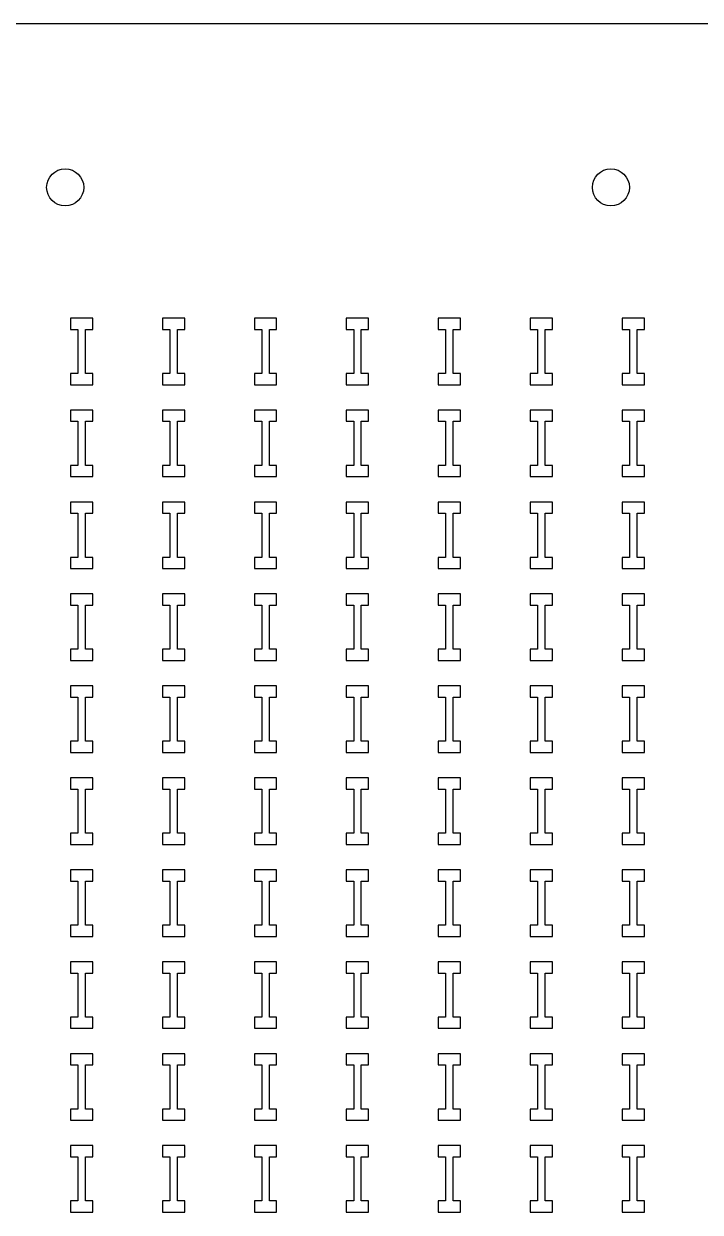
# Model space of a CAD drawing. Header units: inches. Extents: x 0 to 94.5, y 0 to 82.7.
# Drawn here: x 23.77 to 29.5, y 72.61 to 82.68 of the extents above; entities that cross this region are included whole.
import ezdxf

# ---------------------------------------------------------------- set-up
doc = ezdxf.new("R2010")
doc.units = ezdxf.units.IN
doc.layers.add('red', color=1, linetype='CONTINUOUS')

msp = doc.modelspace()

# ---------------------------------------------------------------- linework, layer by layer
for p, q in [((24.356, 80.183), (24.167, 80.183)), ((24.167, 80.183), (24.167, 80.088)), ((24.356, 80.088), (24.356, 80.183)), ((25.135, 80.183), (24.946, 80.183)), ((24.946, 80.183), (24.946, 80.088)), ((25.135, 80.088), (25.135, 80.183)), ((25.914, 80.183), (25.725, 80.183)), ((25.725, 80.183), (25.725, 80.088)), ((25.914, 80.088), (25.914, 80.183)), ((26.693, 80.183), (26.504, 80.183)), ((26.504, 80.183), (26.504, 80.088)), ((26.693, 80.088), (26.693, 80.183)), ((27.472, 80.183), (27.283, 80.183)), ((27.283, 80.183), (27.283, 80.088)), ((27.472, 80.088), (27.472, 80.183)), ((28.251, 80.183), (28.062, 80.183)), ((28.062, 80.183), (28.062, 80.088)), ((28.251, 80.088), (28.251, 80.183)), ((29.03, 80.183), (28.841, 80.183)), ((28.841, 80.183), (28.841, 80.088)), ((29.03, 80.088), (29.03, 80.183)), ((24.167, 80.088), (24.23, 80.088)), ((24.23, 80.088), (24.23, 79.714)), ((24.294, 80.088), (24.356, 80.088)), ((24.294, 79.714), (24.294, 80.088)), ((24.946, 80.088), (25.009, 80.088)), ((25.009, 80.088), (25.009, 79.714)), ((25.073, 80.088), (25.135, 80.088)), ((25.073, 79.714), (25.073, 80.088)), ((25.725, 80.088), (25.788, 80.088)), ((25.788, 80.088), (25.788, 79.714)), ((25.852, 80.088), (25.914, 80.088)), ((25.852, 79.714), (25.852, 80.088)), ((26.504, 80.088), (26.567, 80.088)), ((26.567, 80.088), (26.567, 79.714)), ((26.631, 80.088), (26.693, 80.088)), ((26.631, 79.714), (26.631, 80.088)), ((27.283, 80.088), (27.346, 80.088)), ((27.346, 80.088), (27.346, 79.714)), ((27.41, 80.088), (27.472, 80.088)), ((27.41, 79.714), (27.41, 80.088)), ((28.062, 80.088), (28.125, 80.088)), ((28.125, 80.088), (28.125, 79.714)), ((28.189, 80.088), (28.251, 80.088)), ((28.189, 79.714), (28.189, 80.088)), ((28.841, 80.088), (28.904, 80.088)), ((28.904, 80.088), (28.904, 79.714)), ((28.968, 80.088), (29.03, 80.088)), ((28.968, 79.714), (28.968, 80.088)), ((24.23, 79.714), (24.167, 79.714)), ((24.167, 79.714), (24.167, 79.619)), ((24.356, 79.714), (24.294, 79.714)), ((24.356, 79.619), (24.356, 79.714)), ((25.009, 79.714), (24.946, 79.714)), ((24.946, 79.714), (24.946, 79.619)), ((25.135, 79.714), (25.073, 79.714)), ((25.135, 79.619), (25.135, 79.714)), ((25.788, 79.714), (25.725, 79.714)), ((25.725, 79.714), (25.725, 79.619)), ((25.914, 79.714), (25.852, 79.714)), ((25.914, 79.619), (25.914, 79.714)), ((26.567, 79.714), (26.504, 79.714)), ((26.504, 79.714), (26.504, 79.619)), ((26.693, 79.714), (26.631, 79.714)), ((26.693, 79.619), (26.693, 79.714)), ((27.346, 79.714), (27.283, 79.714)), ((27.283, 79.714), (27.283, 79.619)), ((27.472, 79.714), (27.41, 79.714)), ((27.472, 79.619), (27.472, 79.714)), ((28.125, 79.714), (28.062, 79.714)), ((28.062, 79.714), (28.062, 79.619)), ((28.251, 79.714), (28.189, 79.714)), ((28.251, 79.619), (28.251, 79.714)), ((28.904, 79.714), (28.841, 79.714)), ((28.841, 79.714), (28.841, 79.619)), ((29.03, 79.714), (28.968, 79.714)), ((29.03, 79.619), (29.03, 79.714)), ((24.167, 79.619), (24.356, 79.619)), ((24.946, 79.619), (25.135, 79.619)), ((25.725, 79.619), (25.914, 79.619)), ((26.504, 79.619), (26.693, 79.619)), ((27.283, 79.619), (27.472, 79.619)), ((28.062, 79.619), (28.251, 79.619)), ((28.841, 79.619), (29.03, 79.619)), ((24.356, 79.404), (24.167, 79.404)), ((24.167, 79.404), (24.167, 79.309)), ((24.356, 79.309), (24.356, 79.404)), ((25.135, 79.404), (24.946, 79.404)), ((24.946, 79.404), (24.946, 79.309)), ((25.135, 79.309), (25.135, 79.404)), ((25.914, 79.404), (25.725, 79.404)), ((25.725, 79.404), (25.725, 79.309)), ((25.914, 79.309), (25.914, 79.404)), ((26.693, 79.404), (26.504, 79.404)), ((26.504, 79.404), (26.504, 79.309)), ((26.693, 79.309), (26.693, 79.404)), ((27.472, 79.404), (27.283, 79.404)), ((27.283, 79.404), (27.283, 79.309)), ((27.472, 79.309), (27.472, 79.404)), ((28.251, 79.404), (28.062, 79.404)), ((28.062, 79.404), (28.062, 79.309)), ((28.251, 79.309), (28.251, 79.404)), ((29.03, 79.404), (28.841, 79.404)), ((28.841, 79.404), (28.841, 79.309)), ((29.03, 79.309), (29.03, 79.404)), ((24.167, 79.309), (24.23, 79.309)), ((24.23, 79.309), (24.23, 78.935)), ((24.294, 79.309), (24.356, 79.309)), ((24.294, 78.935), (24.294, 79.309)), ((24.946, 79.309), (25.009, 79.309)), ((25.009, 79.309), (25.009, 78.935)), ((25.073, 79.309), (25.135, 79.309)), ((25.073, 78.935), (25.073, 79.309)), ((25.725, 79.309), (25.788, 79.309)), ((25.788, 79.309), (25.788, 78.935)), ((25.852, 79.309), (25.914, 79.309)), ((25.852, 78.935), (25.852, 79.309)), ((26.504, 79.309), (26.567, 79.309)), ((26.567, 79.309), (26.567, 78.935)), ((26.631, 79.309), (26.693, 79.309)), ((26.631, 78.935), (26.631, 79.309)), ((27.283, 79.309), (27.346, 79.309)), ((27.346, 79.309), (27.346, 78.935)), ((27.41, 79.309), (27.472, 79.309)), ((27.41, 78.935), (27.41, 79.309)), ((28.062, 79.309), (28.125, 79.309)), ((28.125, 79.309), (28.125, 78.935)), ((28.189, 79.309), (28.251, 79.309)), ((28.189, 78.935), (28.189, 79.309)), ((28.841, 79.309), (28.904, 79.309)), ((28.904, 79.309), (28.904, 78.935)), ((28.968, 79.309), (29.03, 79.309)), ((28.968, 78.935), (28.968, 79.309)), ((24.23, 78.935), (24.167, 78.935)), ((24.167, 78.935), (24.167, 78.84)), ((24.356, 78.935), (24.294, 78.935)), ((24.356, 78.84), (24.356, 78.935)), ((25.009, 78.935), (24.946, 78.935)), ((24.946, 78.935), (24.946, 78.84)), ((25.135, 78.935), (25.073, 78.935)), ((25.135, 78.84), (25.135, 78.935)), ((25.788, 78.935), (25.725, 78.935)), ((25.725, 78.935), (25.725, 78.84)), ((25.914, 78.935), (25.852, 78.935)), ((25.914, 78.84), (25.914, 78.935)), ((26.567, 78.935), (26.504, 78.935)), ((26.504, 78.935), (26.504, 78.84)), ((26.693, 78.935), (26.631, 78.935)), ((26.693, 78.84), (26.693, 78.935)), ((27.346, 78.935), (27.283, 78.935)), ((27.283, 78.935), (27.283, 78.84)), ((27.472, 78.935), (27.41, 78.935)), ((27.472, 78.84), (27.472, 78.935)), ((28.125, 78.935), (28.062, 78.935)), ((28.062, 78.935), (28.062, 78.84)), ((28.251, 78.935), (28.189, 78.935)), ((28.251, 78.84), (28.251, 78.935)), ((28.904, 78.935), (28.841, 78.935)), ((28.841, 78.935), (28.841, 78.84)), ((29.03, 78.935), (28.968, 78.935)), ((29.03, 78.84), (29.03, 78.935)), ((24.167, 78.84), (24.356, 78.84)), ((24.946, 78.84), (25.135, 78.84)), ((25.725, 78.84), (25.914, 78.84)), ((26.504, 78.84), (26.693, 78.84)), ((27.283, 78.84), (27.472, 78.84)), ((28.062, 78.84), (28.251, 78.84)), ((28.841, 78.84), (29.03, 78.84)), ((24.356, 78.625), (24.167, 78.625)), ((24.167, 78.625), (24.167, 78.53)), ((24.356, 78.53), (24.356, 78.625)), ((25.135, 78.625), (24.946, 78.625)), ((24.946, 78.625), (24.946, 78.53)), ((25.135, 78.53), (25.135, 78.625)), ((25.914, 78.625), (25.725, 78.625)), ((25.725, 78.625), (25.725, 78.53)), ((25.914, 78.53), (25.914, 78.625)), ((26.693, 78.625), (26.504, 78.625)), ((26.504, 78.625), (26.504, 78.53)), ((26.693, 78.53), (26.693, 78.625)), ((27.472, 78.625), (27.283, 78.625)), ((27.283, 78.625), (27.283, 78.53)), ((27.472, 78.53), (27.472, 78.625)), ((28.251, 78.625), (28.062, 78.625)), ((28.062, 78.625), (28.062, 78.53)), ((28.251, 78.53), (28.251, 78.625)), ((29.03, 78.625), (28.841, 78.625)), ((28.841, 78.625), (28.841, 78.53)), ((29.03, 78.53), (29.03, 78.625)), ((24.167, 78.53), (24.23, 78.53)), ((24.23, 78.53), (24.23, 78.156)), ((24.294, 78.53), (24.356, 78.53)), ((24.294, 78.156), (24.294, 78.53)), ((24.946, 78.53), (25.009, 78.53)), ((25.009, 78.53), (25.009, 78.156)), ((25.073, 78.53), (25.135, 78.53)), ((25.073, 78.156), (25.073, 78.53)), ((25.725, 78.53), (25.788, 78.53)), ((25.788, 78.53), (25.788, 78.156)), ((25.852, 78.53), (25.914, 78.53)), ((25.852, 78.156), (25.852, 78.53)), ((26.504, 78.53), (26.567, 78.53)), ((26.567, 78.53), (26.567, 78.156)), ((26.631, 78.53), (26.693, 78.53)), ((26.631, 78.156), (26.631, 78.53)), ((27.283, 78.53), (27.346, 78.53)), ((27.346, 78.53), (27.346, 78.156)), ((27.41, 78.53), (27.472, 78.53)), ((27.41, 78.156), (27.41, 78.53)), ((28.062, 78.53), (28.125, 78.53)), ((28.125, 78.53), (28.125, 78.156)), ((28.189, 78.53), (28.251, 78.53)), ((28.189, 78.156), (28.189, 78.53)), ((28.841, 78.53), (28.904, 78.53)), ((28.904, 78.53), (28.904, 78.156)), ((28.968, 78.53), (29.03, 78.53)), ((28.968, 78.156), (28.968, 78.53)), ((24.23, 78.156), (24.167, 78.156)), ((24.167, 78.156), (24.167, 78.061)), ((24.356, 78.156), (24.294, 78.156)), ((24.356, 78.061), (24.356, 78.156)), ((25.009, 78.156), (24.946, 78.156)), ((24.946, 78.156), (24.946, 78.061)), ((25.135, 78.156), (25.073, 78.156)), ((25.135, 78.061), (25.135, 78.156)), ((25.788, 78.156), (25.725, 78.156)), ((25.725, 78.156), (25.725, 78.061)), ((25.914, 78.156), (25.852, 78.156)), ((25.914, 78.061), (25.914, 78.156)), ((26.567, 78.156), (26.504, 78.156)), ((26.504, 78.156), (26.504, 78.061)), ((26.693, 78.156), (26.631, 78.156)), ((26.693, 78.061), (26.693, 78.156)), ((27.346, 78.156), (27.283, 78.156)), ((27.283, 78.156), (27.283, 78.061)), ((27.472, 78.156), (27.41, 78.156)), ((27.472, 78.061), (27.472, 78.156)), ((28.125, 78.156), (28.062, 78.156)), ((28.062, 78.156), (28.062, 78.061)), ((28.251, 78.156), (28.189, 78.156)), ((28.251, 78.061), (28.251, 78.156)), ((28.904, 78.156), (28.841, 78.156)), ((28.841, 78.156), (28.841, 78.061)), ((29.03, 78.156), (28.968, 78.156)), ((29.03, 78.061), (29.03, 78.156)), ((24.167, 78.061), (24.356, 78.061)), ((24.946, 78.061), (25.135, 78.061)), ((25.725, 78.061), (25.914, 78.061)), ((26.504, 78.061), (26.693, 78.061)), ((27.283, 78.061), (27.472, 78.061)), ((28.062, 78.061), (28.251, 78.061)), ((28.841, 78.061), (29.03, 78.061)), ((24.356, 77.846), (24.167, 77.846)), ((24.167, 77.846), (24.167, 77.751)), ((24.356, 77.751), (24.356, 77.846)), ((25.135, 77.846), (24.946, 77.846)), ((24.946, 77.846), (24.946, 77.751)), ((25.135, 77.751), (25.135, 77.846)), ((25.914, 77.846), (25.725, 77.846)), ((25.725, 77.846), (25.725, 77.751)), ((25.914, 77.751), (25.914, 77.846)), ((26.693, 77.846), (26.504, 77.846)), ((26.504, 77.846), (26.504, 77.751)), ((26.693, 77.751), (26.693, 77.846)), ((27.472, 77.846), (27.283, 77.846)), ((27.283, 77.846), (27.283, 77.751)), ((27.472, 77.751), (27.472, 77.846)), ((28.251, 77.846), (28.062, 77.846)), ((28.062, 77.846), (28.062, 77.751)), ((28.251, 77.751), (28.251, 77.846)), ((29.03, 77.846), (28.841, 77.846)), ((28.841, 77.846), (28.841, 77.751)), ((29.03, 77.751), (29.03, 77.846)), ((24.167, 77.751), (24.23, 77.751)), ((24.23, 77.751), (24.23, 77.377)), ((24.294, 77.751), (24.356, 77.751)), ((24.294, 77.377), (24.294, 77.751)), ((24.946, 77.751), (25.009, 77.751)), ((25.009, 77.751), (25.009, 77.377)), ((25.073, 77.751), (25.135, 77.751)), ((25.073, 77.377), (25.073, 77.751)), ((25.725, 77.751), (25.788, 77.751)), ((25.788, 77.751), (25.788, 77.377)), ((25.852, 77.751), (25.914, 77.751)), ((25.852, 77.377), (25.852, 77.751)), ((26.504, 77.751), (26.567, 77.751)), ((26.567, 77.751), (26.567, 77.377)), ((26.631, 77.751), (26.693, 77.751)), ((26.631, 77.377), (26.631, 77.751)), ((27.283, 77.751), (27.346, 77.751)), ((27.346, 77.751), (27.346, 77.377)), ((27.41, 77.751), (27.472, 77.751)), ((27.41, 77.377), (27.41, 77.751)), ((28.062, 77.751), (28.125, 77.751)), ((28.125, 77.751), (28.125, 77.377)), ((28.189, 77.751), (28.251, 77.751)), ((28.189, 77.377), (28.189, 77.751)), ((28.841, 77.751), (28.904, 77.751)), ((28.904, 77.751), (28.904, 77.377)), ((28.968, 77.751), (29.03, 77.751)), ((28.968, 77.377), (28.968, 77.751)), ((24.23, 77.377), (24.167, 77.377)), ((24.167, 77.377), (24.167, 77.282)), ((24.356, 77.377), (24.294, 77.377)), ((24.356, 77.282), (24.356, 77.377)), ((25.009, 77.377), (24.946, 77.377)), ((24.946, 77.377), (24.946, 77.282)), ((25.135, 77.377), (25.073, 77.377)), ((25.135, 77.282), (25.135, 77.377)), ((25.788, 77.377), (25.725, 77.377)), ((25.725, 77.377), (25.725, 77.282)), ((25.914, 77.377), (25.852, 77.377)), ((25.914, 77.282), (25.914, 77.377)), ((26.567, 77.377), (26.504, 77.377)), ((26.504, 77.377), (26.504, 77.282)), ((26.693, 77.377), (26.631, 77.377)), ((26.693, 77.282), (26.693, 77.377)), ((27.346, 77.377), (27.283, 77.377)), ((27.283, 77.377), (27.283, 77.282)), ((27.472, 77.377), (27.41, 77.377)), ((27.472, 77.282), (27.472, 77.377)), ((28.125, 77.377), (28.062, 77.377)), ((28.062, 77.377), (28.062, 77.282)), ((28.251, 77.377), (28.189, 77.377)), ((28.251, 77.282), (28.251, 77.377)), ((28.904, 77.377), (28.841, 77.377)), ((28.841, 77.377), (28.841, 77.282)), ((29.03, 77.377), (28.968, 77.377)), ((29.03, 77.282), (29.03, 77.377)), ((24.167, 77.282), (24.356, 77.282)), ((24.946, 77.282), (25.135, 77.282)), ((25.725, 77.282), (25.914, 77.282)), ((26.504, 77.282), (26.693, 77.282)), ((27.283, 77.282), (27.472, 77.282)), ((28.062, 77.282), (28.251, 77.282)), ((28.841, 77.282), (29.03, 77.282)), ((24.356, 77.067), (24.167, 77.067)), ((24.167, 77.067), (24.167, 76.972)), ((24.356, 76.972), (24.356, 77.067)), ((25.135, 77.067), (24.946, 77.067)), ((24.946, 77.067), (24.946, 76.972)), ((25.135, 76.972), (25.135, 77.067)), ((25.914, 77.067), (25.725, 77.067)), ((25.725, 77.067), (25.725, 76.972)), ((25.914, 76.972), (25.914, 77.067)), ((26.693, 77.067), (26.504, 77.067)), ((26.504, 77.067), (26.504, 76.972)), ((26.693, 76.972), (26.693, 77.067)), ((27.472, 77.067), (27.283, 77.067)), ((27.283, 77.067), (27.283, 76.972)), ((27.472, 76.972), (27.472, 77.067)), ((28.251, 77.067), (28.062, 77.067)), ((28.062, 77.067), (28.062, 76.972)), ((28.251, 76.972), (28.251, 77.067)), ((29.03, 77.067), (28.841, 77.067)), ((28.841, 77.067), (28.841, 76.972)), ((29.03, 76.972), (29.03, 77.067)), ((24.167, 76.972), (24.23, 76.972)), ((24.23, 76.972), (24.23, 76.598)), ((24.294, 76.972), (24.356, 76.972)), ((24.294, 76.598), (24.294, 76.972)), ((24.946, 76.972), (25.009, 76.972)), ((25.009, 76.972), (25.009, 76.598)), ((25.073, 76.972), (25.135, 76.972)), ((25.073, 76.598), (25.073, 76.972)), ((25.725, 76.972), (25.788, 76.972)), ((25.788, 76.972), (25.788, 76.598)), ((25.852, 76.972), (25.914, 76.972)), ((25.852, 76.598), (25.852, 76.972)), ((26.504, 76.972), (26.567, 76.972)), ((26.567, 76.972), (26.567, 76.598)), ((26.631, 76.972), (26.693, 76.972)), ((26.631, 76.598), (26.631, 76.972)), ((27.283, 76.972), (27.346, 76.972)), ((27.346, 76.972), (27.346, 76.598)), ((27.41, 76.972), (27.472, 76.972)), ((27.41, 76.598), (27.41, 76.972)), ((28.062, 76.972), (28.125, 76.972)), ((28.125, 76.972), (28.125, 76.598)), ((28.189, 76.972), (28.251, 76.972)), ((28.189, 76.598), (28.189, 76.972)), ((28.841, 76.972), (28.904, 76.972)), ((28.904, 76.972), (28.904, 76.598)), ((28.968, 76.972), (29.03, 76.972)), ((28.968, 76.598), (28.968, 76.972)), ((24.23, 76.598), (24.167, 76.598)), ((24.167, 76.598), (24.167, 76.503)), ((24.356, 76.598), (24.294, 76.598)), ((24.356, 76.503), (24.356, 76.598)), ((25.009, 76.598), (24.946, 76.598)), ((24.946, 76.598), (24.946, 76.503)), ((25.135, 76.598), (25.073, 76.598)), ((25.135, 76.503), (25.135, 76.598)), ((25.788, 76.598), (25.725, 76.598)), ((25.725, 76.598), (25.725, 76.503)), ((25.914, 76.598), (25.852, 76.598)), ((25.914, 76.503), (25.914, 76.598)), ((26.567, 76.598), (26.504, 76.598)), ((26.504, 76.598), (26.504, 76.503)), ((26.693, 76.598), (26.631, 76.598)), ((26.693, 76.503), (26.693, 76.598)), ((27.346, 76.598), (27.283, 76.598)), ((27.283, 76.598), (27.283, 76.503)), ((27.472, 76.598), (27.41, 76.598)), ((27.472, 76.503), (27.472, 76.598)), ((28.125, 76.598), (28.062, 76.598)), ((28.062, 76.598), (28.062, 76.503)), ((28.251, 76.598), (28.189, 76.598)), ((28.251, 76.503), (28.251, 76.598)), ((28.904, 76.598), (28.841, 76.598)), ((28.841, 76.598), (28.841, 76.503)), ((29.03, 76.598), (28.968, 76.598)), ((29.03, 76.503), (29.03, 76.598)), ((24.167, 76.503), (24.356, 76.503)), ((24.946, 76.503), (25.135, 76.503)), ((25.725, 76.503), (25.914, 76.503)), ((26.504, 76.503), (26.693, 76.503)), ((27.283, 76.503), (27.472, 76.503)), ((28.062, 76.503), (28.251, 76.503)), ((28.841, 76.503), (29.03, 76.503)), ((24.356, 76.288), (24.167, 76.288)), ((24.167, 76.288), (24.167, 76.193)), ((24.356, 76.193), (24.356, 76.288)), ((25.135, 76.288), (24.946, 76.288)), ((24.946, 76.288), (24.946, 76.193)), ((25.135, 76.193), (25.135, 76.288)), ((25.914, 76.288), (25.725, 76.288)), ((25.725, 76.288), (25.725, 76.193)), ((25.914, 76.193), (25.914, 76.288)), ((26.693, 76.288), (26.504, 76.288)), ((26.504, 76.288), (26.504, 76.193)), ((26.693, 76.193), (26.693, 76.288)), ((27.472, 76.288), (27.283, 76.288)), ((27.283, 76.288), (27.283, 76.193)), ((27.472, 76.193), (27.472, 76.288)), ((28.251, 76.288), (28.062, 76.288)), ((28.062, 76.288), (28.062, 76.193)), ((28.251, 76.193), (28.251, 76.288)), ((29.03, 76.288), (28.841, 76.288)), ((28.841, 76.288), (28.841, 76.193)), ((29.03, 76.193), (29.03, 76.288)), ((24.167, 76.193), (24.23, 76.193)), ((24.23, 76.193), (24.23, 75.819)), ((24.294, 76.193), (24.356, 76.193)), ((24.294, 75.819), (24.294, 76.193)), ((24.946, 76.193), (25.009, 76.193)), ((25.009, 76.193), (25.009, 75.819)), ((25.073, 76.193), (25.135, 76.193)), ((25.073, 75.819), (25.073, 76.193)), ((25.725, 76.193), (25.788, 76.193)), ((25.788, 76.193), (25.788, 75.819)), ((25.852, 76.193), (25.914, 76.193)), ((25.852, 75.819), (25.852, 76.193)), ((26.504, 76.193), (26.567, 76.193)), ((26.567, 76.193), (26.567, 75.819)), ((26.631, 76.193), (26.693, 76.193)), ((26.631, 75.819), (26.631, 76.193)), ((27.283, 76.193), (27.346, 76.193)), ((27.346, 76.193), (27.346, 75.819)), ((27.41, 76.193), (27.472, 76.193)), ((27.41, 75.819), (27.41, 76.193)), ((28.062, 76.193), (28.125, 76.193)), ((28.125, 76.193), (28.125, 75.819)), ((28.189, 76.193), (28.251, 76.193)), ((28.189, 75.819), (28.189, 76.193)), ((28.841, 76.193), (28.904, 76.193)), ((28.904, 76.193), (28.904, 75.819)), ((28.968, 76.193), (29.03, 76.193)), ((28.968, 75.819), (28.968, 76.193)), ((24.23, 75.819), (24.167, 75.819)), ((24.167, 75.819), (24.167, 75.724)), ((24.167, 75.724), (24.356, 75.724)), ((24.356, 75.819), (24.294, 75.819)), ((24.356, 75.724), (24.356, 75.819)), ((25.009, 75.819), (24.946, 75.819)), ((24.946, 75.819), (24.946, 75.724)), ((24.946, 75.724), (25.135, 75.724)), ((25.135, 75.819), (25.073, 75.819)), ((25.135, 75.724), (25.135, 75.819)), ((25.788, 75.819), (25.725, 75.819)), ((25.725, 75.819), (25.725, 75.724)), ((25.725, 75.724), (25.914, 75.724)), ((25.914, 75.819), (25.852, 75.819)), ((25.914, 75.724), (25.914, 75.819)), ((26.567, 75.819), (26.504, 75.819)), ((26.504, 75.819), (26.504, 75.724)), ((26.504, 75.724), (26.693, 75.724)), ((26.693, 75.819), (26.631, 75.819)), ((26.693, 75.724), (26.693, 75.819)), ((27.346, 75.819), (27.283, 75.819)), ((27.283, 75.819), (27.283, 75.724)), ((27.283, 75.724), (27.472, 75.724)), ((27.472, 75.819), (27.41, 75.819)), ((27.472, 75.724), (27.472, 75.819)), ((28.125, 75.819), (28.062, 75.819)), ((28.062, 75.819), (28.062, 75.724)), ((28.062, 75.724), (28.251, 75.724)), ((28.251, 75.819), (28.189, 75.819)), ((28.251, 75.724), (28.251, 75.819)), ((28.904, 75.819), (28.841, 75.819)), ((28.841, 75.819), (28.841, 75.724)), ((28.841, 75.724), (29.03, 75.724)), ((29.03, 75.819), (28.968, 75.819)), ((29.03, 75.724), (29.03, 75.819)), ((24.356, 75.509), (24.167, 75.509)), ((24.167, 75.509), (24.167, 75.413)), ((24.356, 75.413), (24.356, 75.509)), ((25.135, 75.509), (24.946, 75.509)), ((24.946, 75.509), (24.946, 75.413)), ((25.135, 75.413), (25.135, 75.509)), ((25.914, 75.509), (25.725, 75.509)), ((25.725, 75.509), (25.725, 75.413)), ((25.914, 75.413), (25.914, 75.509)), ((26.693, 75.509), (26.504, 75.509)), ((26.504, 75.509), (26.504, 75.413)), ((26.693, 75.413), (26.693, 75.509)), ((27.472, 75.509), (27.283, 75.509)), ((27.283, 75.509), (27.283, 75.413)), ((27.472, 75.413), (27.472, 75.509)), ((28.251, 75.509), (28.062, 75.509)), ((28.062, 75.509), (28.062, 75.413)), ((28.251, 75.413), (28.251, 75.509)), ((29.03, 75.509), (28.841, 75.509)), ((28.841, 75.509), (28.841, 75.413)), ((29.03, 75.413), (29.03, 75.509)), ((24.167, 75.413), (24.23, 75.413)), ((24.23, 75.413), (24.23, 75.04)), ((24.294, 75.413), (24.356, 75.413)), ((24.294, 75.04), (24.294, 75.413)), ((24.946, 75.413), (25.009, 75.413)), ((25.009, 75.413), (25.009, 75.04)), ((25.073, 75.413), (25.135, 75.413)), ((25.073, 75.04), (25.073, 75.413)), ((25.725, 75.413), (25.788, 75.413)), ((25.788, 75.413), (25.788, 75.04)), ((25.852, 75.413), (25.914, 75.413)), ((25.852, 75.04), (25.852, 75.413)), ((26.504, 75.413), (26.567, 75.413)), ((26.567, 75.413), (26.567, 75.04)), ((26.631, 75.413), (26.693, 75.413)), ((26.631, 75.04), (26.631, 75.413)), ((27.283, 75.413), (27.346, 75.413)), ((27.346, 75.413), (27.346, 75.04)), ((27.41, 75.413), (27.472, 75.413)), ((27.41, 75.04), (27.41, 75.413)), ((28.062, 75.413), (28.125, 75.413)), ((28.125, 75.413), (28.125, 75.04)), ((28.189, 75.413), (28.251, 75.413)), ((28.189, 75.04), (28.189, 75.413)), ((28.841, 75.413), (28.904, 75.413)), ((28.904, 75.413), (28.904, 75.04)), ((28.968, 75.413), (29.03, 75.413)), ((28.968, 75.04), (28.968, 75.413)), ((24.23, 75.04), (24.167, 75.04)), ((24.167, 75.04), (24.167, 74.945)), ((24.356, 75.04), (24.294, 75.04)), ((24.356, 74.945), (24.356, 75.04)), ((25.009, 75.04), (24.946, 75.04)), ((24.946, 75.04), (24.946, 74.945)), ((25.135, 75.04), (25.073, 75.04)), ((25.135, 74.945), (25.135, 75.04)), ((25.788, 75.04), (25.725, 75.04)), ((25.725, 75.04), (25.725, 74.945)), ((25.914, 75.04), (25.852, 75.04)), ((25.914, 74.945), (25.914, 75.04)), ((26.567, 75.04), (26.504, 75.04)), ((26.504, 75.04), (26.504, 74.945)), ((26.693, 75.04), (26.631, 75.04)), ((26.693, 74.945), (26.693, 75.04)), ((27.346, 75.04), (27.283, 75.04)), ((27.283, 75.04), (27.283, 74.945)), ((27.472, 75.04), (27.41, 75.04)), ((27.472, 74.945), (27.472, 75.04)), ((28.125, 75.04), (28.062, 75.04)), ((28.062, 75.04), (28.062, 74.945)), ((28.251, 75.04), (28.189, 75.04)), ((28.251, 74.945), (28.251, 75.04)), ((28.904, 75.04), (28.841, 75.04)), ((28.841, 75.04), (28.841, 74.945)), ((29.03, 75.04), (28.968, 75.04)), ((29.03, 74.945), (29.03, 75.04)), ((24.167, 74.945), (24.356, 74.945)), ((24.946, 74.945), (25.135, 74.945)), ((25.725, 74.945), (25.914, 74.945)), ((26.504, 74.945), (26.693, 74.945)), ((27.283, 74.945), (27.472, 74.945)), ((28.062, 74.945), (28.251, 74.945)), ((28.841, 74.945), (29.03, 74.945)), ((24.356, 74.73), (24.167, 74.73)), ((24.167, 74.73), (24.167, 74.634)), ((24.356, 74.634), (24.356, 74.73)), ((25.135, 74.73), (24.946, 74.73)), ((24.946, 74.73), (24.946, 74.634)), ((25.135, 74.634), (25.135, 74.73)), ((25.914, 74.73), (25.725, 74.73)), ((25.725, 74.73), (25.725, 74.634)), ((25.914, 74.634), (25.914, 74.73)), ((26.693, 74.73), (26.504, 74.73)), ((26.504, 74.73), (26.504, 74.634)), ((26.693, 74.634), (26.693, 74.73)), ((27.472, 74.73), (27.283, 74.73)), ((27.283, 74.73), (27.283, 74.634)), ((27.472, 74.634), (27.472, 74.73)), ((28.251, 74.73), (28.062, 74.73)), ((28.062, 74.73), (28.062, 74.634)), ((28.251, 74.634), (28.251, 74.73)), ((29.03, 74.73), (28.841, 74.73)), ((28.841, 74.73), (28.841, 74.634)), ((29.03, 74.634), (29.03, 74.73)), ((24.167, 74.634), (24.23, 74.634)), ((24.23, 74.634), (24.23, 74.261)), ((24.294, 74.634), (24.356, 74.634)), ((24.294, 74.261), (24.294, 74.634)), ((24.946, 74.634), (25.009, 74.634)), ((25.009, 74.634), (25.009, 74.261)), ((25.073, 74.634), (25.135, 74.634)), ((25.073, 74.261), (25.073, 74.634)), ((25.725, 74.634), (25.788, 74.634)), ((25.788, 74.634), (25.788, 74.261)), ((25.852, 74.634), (25.914, 74.634)), ((25.852, 74.261), (25.852, 74.634)), ((26.504, 74.634), (26.567, 74.634)), ((26.567, 74.634), (26.567, 74.261)), ((26.631, 74.634), (26.693, 74.634)), ((26.631, 74.261), (26.631, 74.634)), ((27.283, 74.634), (27.346, 74.634)), ((27.346, 74.634), (27.346, 74.261)), ((27.41, 74.634), (27.472, 74.634)), ((27.41, 74.261), (27.41, 74.634)), ((28.062, 74.634), (28.125, 74.634)), ((28.125, 74.634), (28.125, 74.261)), ((28.189, 74.634), (28.251, 74.634)), ((28.189, 74.261), (28.189, 74.634)), ((28.841, 74.634), (28.904, 74.634)), ((28.904, 74.634), (28.904, 74.261)), ((28.968, 74.634), (29.03, 74.634)), ((28.968, 74.261), (28.968, 74.634)), ((24.23, 74.261), (24.167, 74.261)), ((24.167, 74.261), (24.167, 74.166)), ((24.356, 74.261), (24.294, 74.261)), ((24.356, 74.166), (24.356, 74.261)), ((25.009, 74.261), (24.946, 74.261)), ((24.946, 74.261), (24.946, 74.166)), ((25.135, 74.261), (25.073, 74.261)), ((25.135, 74.166), (25.135, 74.261)), ((25.788, 74.261), (25.725, 74.261)), ((25.725, 74.261), (25.725, 74.166)), ((25.914, 74.261), (25.852, 74.261)), ((25.914, 74.166), (25.914, 74.261)), ((26.567, 74.261), (26.504, 74.261)), ((26.504, 74.261), (26.504, 74.166)), ((26.693, 74.261), (26.631, 74.261)), ((26.693, 74.166), (26.693, 74.261)), ((27.346, 74.261), (27.283, 74.261)), ((27.283, 74.261), (27.283, 74.166)), ((27.472, 74.261), (27.41, 74.261)), ((27.472, 74.166), (27.472, 74.261)), ((28.125, 74.261), (28.062, 74.261)), ((28.062, 74.261), (28.062, 74.166)), ((28.251, 74.261), (28.189, 74.261)), ((28.251, 74.166), (28.251, 74.261)), ((28.904, 74.261), (28.841, 74.261)), ((28.841, 74.261), (28.841, 74.166)), ((29.03, 74.261), (28.968, 74.261)), ((29.03, 74.166), (29.03, 74.261)), ((24.167, 74.166), (24.356, 74.166)), ((24.946, 74.166), (25.135, 74.166)), ((25.725, 74.166), (25.914, 74.166)), ((26.504, 74.166), (26.693, 74.166)), ((27.283, 74.166), (27.472, 74.166)), ((28.062, 74.166), (28.251, 74.166)), ((28.841, 74.166), (29.03, 74.166)), ((24.356, 73.951), (24.167, 73.951)), ((24.167, 73.951), (24.167, 73.855)), ((24.356, 73.855), (24.356, 73.951)), ((25.135, 73.951), (24.946, 73.951)), ((24.946, 73.951), (24.946, 73.855)), ((25.135, 73.855), (25.135, 73.951)), ((25.914, 73.951), (25.725, 73.951)), ((25.725, 73.951), (25.725, 73.855)), ((25.914, 73.855), (25.914, 73.951)), ((26.693, 73.951), (26.504, 73.951)), ((26.504, 73.951), (26.504, 73.855)), ((26.693, 73.855), (26.693, 73.951)), ((27.472, 73.951), (27.283, 73.951)), ((27.283, 73.951), (27.283, 73.855)), ((27.472, 73.855), (27.472, 73.951)), ((28.251, 73.951), (28.062, 73.951)), ((28.062, 73.951), (28.062, 73.855)), ((28.251, 73.855), (28.251, 73.951)), ((29.03, 73.951), (28.841, 73.951)), ((28.841, 73.951), (28.841, 73.855)), ((29.03, 73.855), (29.03, 73.951)), ((24.167, 73.855), (24.23, 73.855)), ((24.23, 73.855), (24.23, 73.482)), ((24.294, 73.855), (24.356, 73.855)), ((24.294, 73.482), (24.294, 73.855)), ((24.946, 73.855), (25.009, 73.855)), ((25.009, 73.855), (25.009, 73.482)), ((25.073, 73.855), (25.135, 73.855)), ((25.073, 73.482), (25.073, 73.855)), ((25.725, 73.855), (25.788, 73.855)), ((25.788, 73.855), (25.788, 73.482)), ((25.852, 73.855), (25.914, 73.855)), ((25.852, 73.482), (25.852, 73.855)), ((26.504, 73.855), (26.567, 73.855)), ((26.567, 73.855), (26.567, 73.482)), ((26.631, 73.855), (26.693, 73.855)), ((26.631, 73.482), (26.631, 73.855)), ((27.283, 73.855), (27.346, 73.855)), ((27.346, 73.855), (27.346, 73.482)), ((27.41, 73.855), (27.472, 73.855)), ((27.41, 73.482), (27.41, 73.855)), ((28.062, 73.855), (28.125, 73.855)), ((28.125, 73.855), (28.125, 73.482)), ((28.189, 73.855), (28.251, 73.855)), ((28.189, 73.482), (28.189, 73.855)), ((28.841, 73.855), (28.904, 73.855)), ((28.904, 73.855), (28.904, 73.482)), ((28.968, 73.855), (29.03, 73.855)), ((28.968, 73.482), (28.968, 73.855)), ((24.23, 73.482), (24.167, 73.482)), ((24.167, 73.482), (24.167, 73.387)), ((24.356, 73.482), (24.294, 73.482)), ((24.356, 73.387), (24.356, 73.482)), ((25.009, 73.482), (24.946, 73.482)), ((24.946, 73.482), (24.946, 73.387)), ((25.135, 73.482), (25.073, 73.482)), ((25.135, 73.387), (25.135, 73.482)), ((25.788, 73.482), (25.725, 73.482)), ((25.725, 73.482), (25.725, 73.387)), ((25.914, 73.482), (25.852, 73.482)), ((25.914, 73.387), (25.914, 73.482)), ((26.567, 73.482), (26.504, 73.482)), ((26.504, 73.482), (26.504, 73.387)), ((26.693, 73.482), (26.631, 73.482)), ((26.693, 73.387), (26.693, 73.482)), ((27.346, 73.482), (27.283, 73.482)), ((27.283, 73.482), (27.283, 73.387)), ((27.472, 73.482), (27.41, 73.482)), ((27.472, 73.387), (27.472, 73.482)), ((28.125, 73.482), (28.062, 73.482)), ((28.062, 73.482), (28.062, 73.387)), ((28.251, 73.482), (28.189, 73.482)), ((28.251, 73.387), (28.251, 73.482)), ((28.904, 73.482), (28.841, 73.482)), ((28.841, 73.482), (28.841, 73.387)), ((29.03, 73.482), (28.968, 73.482)), ((29.03, 73.387), (29.03, 73.482)), ((24.167, 73.387), (24.356, 73.387)), ((24.946, 73.387), (25.135, 73.387)), ((25.725, 73.387), (25.914, 73.387)), ((26.504, 73.387), (26.693, 73.387)), ((27.283, 73.387), (27.472, 73.387)), ((28.062, 73.387), (28.251, 73.387)), ((28.841, 73.387), (29.03, 73.387)), ((24.356, 73.172), (24.167, 73.172)), ((24.167, 73.172), (24.167, 73.076)), ((24.356, 73.076), (24.356, 73.172)), ((25.135, 73.172), (24.946, 73.172)), ((24.946, 73.172), (24.946, 73.076)), ((25.135, 73.076), (25.135, 73.172)), ((25.914, 73.172), (25.725, 73.172)), ((25.725, 73.172), (25.725, 73.076)), ((25.914, 73.076), (25.914, 73.172)), ((26.693, 73.172), (26.504, 73.172)), ((26.504, 73.172), (26.504, 73.076)), ((26.693, 73.076), (26.693, 73.172)), ((27.472, 73.172), (27.283, 73.172)), ((27.283, 73.172), (27.283, 73.076)), ((27.472, 73.076), (27.472, 73.172)), ((28.251, 73.172), (28.062, 73.172)), ((28.062, 73.172), (28.062, 73.076)), ((28.251, 73.076), (28.251, 73.172)), ((29.03, 73.172), (28.841, 73.172)), ((28.841, 73.172), (28.841, 73.076)), ((29.03, 73.076), (29.03, 73.172)), ((24.167, 73.076), (24.23, 73.076)), ((24.23, 73.076), (24.23, 72.703)), ((24.294, 73.076), (24.356, 73.076)), ((24.294, 72.703), (24.294, 73.076)), ((24.946, 73.076), (25.009, 73.076)), ((25.009, 73.076), (25.009, 72.703)), ((25.073, 73.076), (25.135, 73.076)), ((25.073, 72.703), (25.073, 73.076)), ((25.725, 73.076), (25.788, 73.076)), ((25.788, 73.076), (25.788, 72.703)), ((25.852, 73.076), (25.914, 73.076)), ((25.852, 72.703), (25.852, 73.076)), ((26.504, 73.076), (26.567, 73.076)), ((26.567, 73.076), (26.567, 72.703)), ((26.631, 73.076), (26.693, 73.076)), ((26.631, 72.703), (26.631, 73.076)), ((27.283, 73.076), (27.346, 73.076)), ((27.346, 73.076), (27.346, 72.703)), ((27.41, 73.076), (27.472, 73.076)), ((27.41, 72.703), (27.41, 73.076)), ((28.062, 73.076), (28.125, 73.076)), ((28.125, 73.076), (28.125, 72.703)), ((28.189, 73.076), (28.251, 73.076)), ((28.189, 72.703), (28.189, 73.076)), ((28.841, 73.076), (28.904, 73.076)), ((28.904, 73.076), (28.904, 72.703)), ((28.968, 73.076), (29.03, 73.076)), ((28.968, 72.703), (28.968, 73.076)), ((24.23, 72.703), (24.167, 72.703)), ((24.167, 72.703), (24.167, 72.608)), ((24.356, 72.703), (24.294, 72.703)), ((24.356, 72.608), (24.356, 72.703)), ((25.009, 72.703), (24.946, 72.703)), ((24.946, 72.703), (24.946, 72.608)), ((25.135, 72.703), (25.073, 72.703)), ((25.135, 72.608), (25.135, 72.703)), ((25.788, 72.703), (25.725, 72.703)), ((25.725, 72.703), (25.725, 72.608)), ((25.914, 72.703), (25.852, 72.703)), ((25.914, 72.608), (25.914, 72.703)), ((26.567, 72.703), (26.504, 72.703)), ((26.504, 72.703), (26.504, 72.608)), ((26.693, 72.703), (26.631, 72.703)), ((26.693, 72.608), (26.693, 72.703)), ((27.346, 72.703), (27.283, 72.703)), ((27.283, 72.703), (27.283, 72.608)), ((27.472, 72.703), (27.41, 72.703)), ((27.472, 72.608), (27.472, 72.703)), ((28.125, 72.703), (28.062, 72.703)), ((28.062, 72.703), (28.062, 72.608)), ((28.251, 72.703), (28.189, 72.703)), ((28.251, 72.608), (28.251, 72.703)), ((28.904, 72.703), (28.841, 72.703)), ((28.841, 72.703), (28.841, 72.608)), ((29.03, 72.703), (28.968, 72.703)), ((29.03, 72.608), (29.03, 72.703)), ((24.167, 72.608), (24.356, 72.608)), ((24.946, 72.608), (25.135, 72.608)), ((25.725, 72.608), (25.914, 72.608)), ((26.504, 72.608), (26.693, 72.608)), ((27.283, 72.608), (27.472, 72.608)), ((28.062, 72.608), (28.251, 72.608)), ((28.841, 72.608), (29.03, 72.608))]:
    msp.add_line(p, q)
for centre in [(24.122, 81.291), (28.746, 81.291)]:
    msp.add_circle(centre, 0.157)
at = {"layer": 'red'}
msp.add_line((94.488, 82.677), (0, 82.677), dxfattribs=at)

doc.saveas('drawing.dxf')
